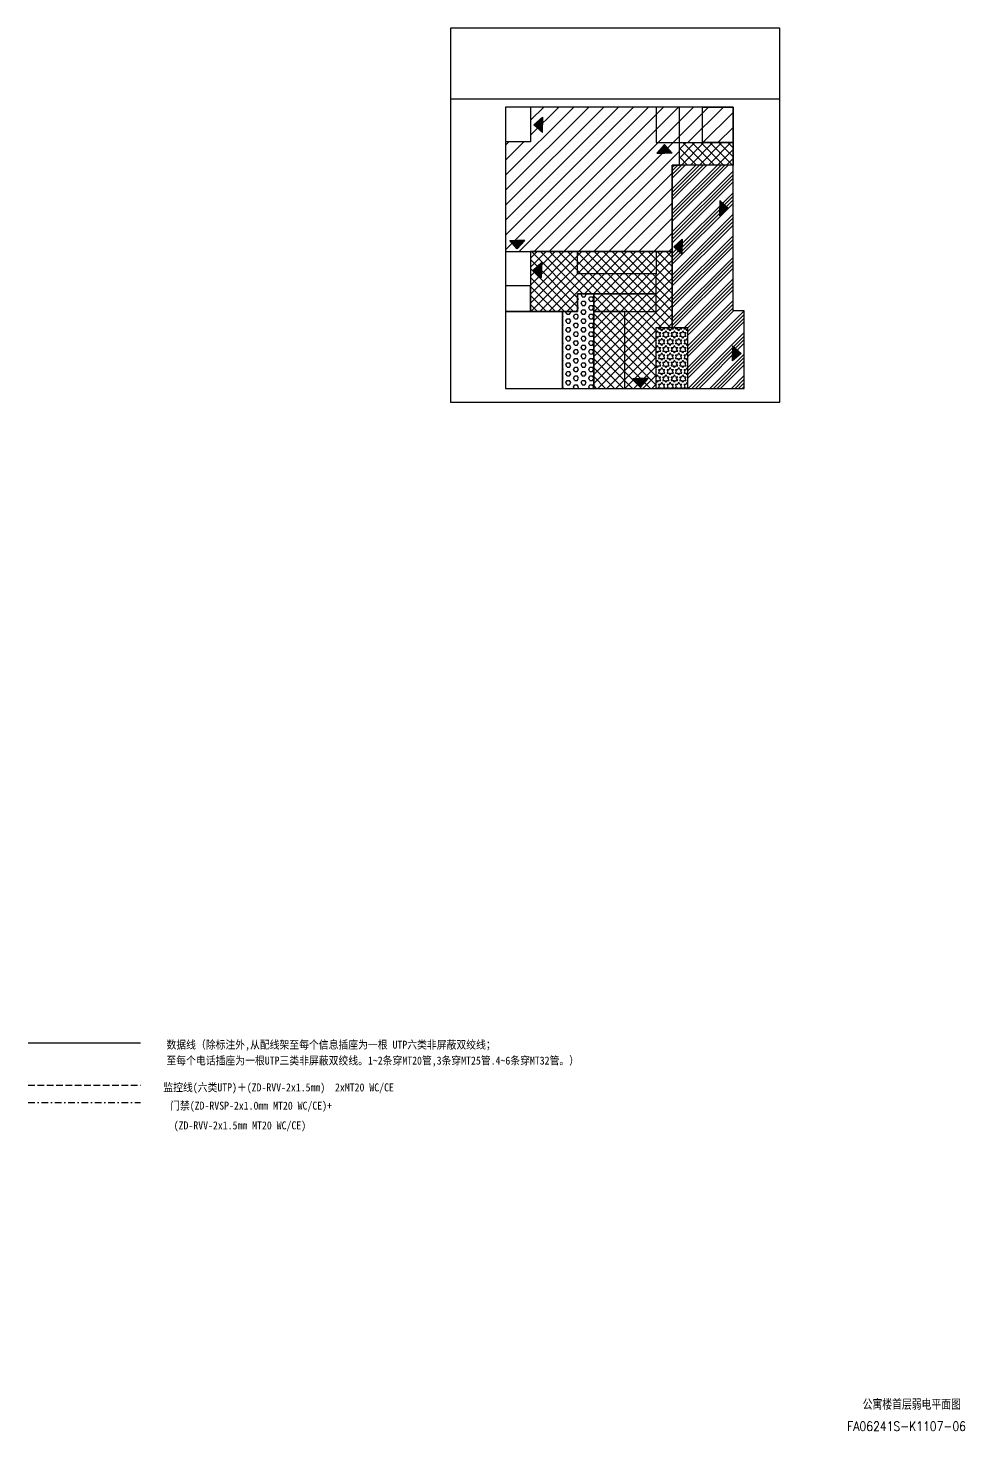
# Model space of a CAD drawing. Extents: x -41969 to 449372, y 65390 to 759577.
# Drawn here: x 102856 to 137955, y 692528 to 745101 of the extents above; entities that cross this region are included whole.
import ezdxf

# ---------------------------------------------------------------- set-up
doc = ezdxf.new("R2010")
doc.units = 0
doc.header["$LTSCALE"] = 1000
doc.header["$MEASUREMENT"] = 0
doc.linetypes.add('DASH', pattern=[0.35, 0.25, -0.1])
doc.linetypes.add('DASHDOT', pattern=[1, 0.5, -0.25, 0, -0.25])
for name, color, linetype in [('0-电气文字', 6, 'Continuous'), ('PUB_TEXT', 7, 'Continuous'), ('TC填充', 8, 'Continuous'), ('WALL', 7, 'Continuous'), ('WIRE-照明', 120, 'Continuous')]:
    doc.layers.add(name, color=color, linetype=linetype)
doc.styles.add('-宋体', font='', dxfattribs={"width": 1.3})
doc.styles.add('_HZTXT', font='txt.shx', dxfattribs={"width": 0.8, "bigfont": 'HZTXT.shx'})
doc.styles.add('TK', font='GEDITXT.SHX', dxfattribs={"width": 0.85, "height": 3.5, "bigfont": 'DXT.SHX'})
doc.styles.get('-宋体').set_extended_font_data('NSimSun')

msp = doc.modelspace()

# ---------------------------------------------------------------- hatches: boundary and pattern name
at = {"layer": 'TC填充'}
h = msp.add_hatch(dxfattribs=at)
h.set_pattern_fill('ANSI31', color=256, scale=250, style=0)
h.set_pattern_definition([(45, (95045.8, 2870836.15), (-280.633004, 280.633004), [])])
h.paths.add_polyline_path([(127256.1, 740807.8), (129266.1, 740807.8), (129266.1, 742142.8), (121676.1, 742142.8), (121676.1, 740837.8), (120746.1, 740837.8), (120746.1, 736727.8), (126986.1, 736727.8), (126986.1, 739967.8), (127256.1, 739967.8)])
h = msp.add_hatch(dxfattribs=at)
h.set_pattern_fill('ANSI37', color=256, scale=150, style=0)
h.set_pattern_definition([(45, (126269.4, 1367965.7), (-168.3798, 168.3798), []), (135, (126269.4, 1367965.7), (-168.3798, -168.3798), [])])
h.paths.add_polyline_path([(127256.1, 740807.8), (129266.1, 740807.8), (129266.1, 739967.8), (127256.1, 739967.8)])
h = msp.add_hatch(dxfattribs=at)
h.set_pattern_fill('ANSI34', color=256, scale=60, style=0)
h.set_pattern_definition([(45, (126269.4, 1367965.7), (-404.1115, 404.1115), []), (45, (126404.1, 1367965.7), (-404.1115, 404.1115), []), (45, (126538.8, 1367965.7), (-404.1115, 404.1115), []), (45, (126673.5, 1367965.7), (-404.1115, 404.1115), [])])
h.paths.add_polyline_path([(129266.1, 739967.8), (126986.1, 739967.8), (126986.1, 733877.8), (127556.1, 733877.8), (127556.1, 731597.8), (129686.1, 731597.8), (129686.1, 734507.8), (129266.1, 734507.8)])
h = msp.add_hatch(dxfattribs=at)
h.set_pattern_fill('ANSI37', color=256, scale=150, style=0)
h.set_pattern_definition([(45, (95045.82, 2870836.15), (-168.379802, 168.379802), []), (135, (95045.82, 2870836.15), (-168.379802, -168.379802), [])])
h.paths.add_polyline_path([(121676.1, 736727.8), (121676.1, 734477.8), (123446.1, 734477.8), (123446.1, 735137.8), (124046.1, 735137.8), (124046.1, 731597.8), (126386.1, 731597.8), (126386.1, 733877.8), (126986.1, 733877.8), (126986.1, 736727.8)])
h = msp.add_hatch(dxfattribs=at)
h.set_pattern_fill('HEX', color=256, scale=100, style=0)
h.set_pattern_definition([(0, (95045.82, 2870836.15), (0, 164.9778), [95.25, -190.5]), (120, (95045.82, 2870836.15), (-142.874966, -82.4889), [95.25, -190.5]), (60, (95141.07, 2870836.15), (-142.874966, 82.4889), [95.25, -190.5])])
h.paths.add_polyline_path([(124046.1, 735137.8), (123446.1, 735137.8), (123446.1, 734477.8), (122876.1, 734477.8), (122876.1, 731597.8), (124046.1, 731597.8)])
h = msp.add_hatch(dxfattribs=at)
h.set_pattern_fill('STARS', color=256, scale=100, style=0)
h.set_pattern_definition([(0, (95045.82, 2870836.15), (0, 137.4815), [79.375, -79.375]), (60, (95045.82, 2870836.15), (-119.0624716, 68.74075), [79.375, -79.375]), (120, (95085.5, 2870904.89), (-119.0624716, -68.74075), [79.375, -79.375])])
h.paths.add_polyline_path([(126386.1, 733877.8), (127556.1, 733877.8), (127556.1, 731597.8), (126386.1, 731597.8)])
at = {"layer": 'WALL'}
for points in [[(121807.2, 741473.3), (122126.8, 741187.1), (122126.8, 741473.3), (122126.8, 741759.5)], [(126697.5, 740737.6), (126983.7, 740418), (126697.5, 740418), (126411.3, 740418)], [(129090.3, 738346.7), (128770.7, 738632.9), (128770.7, 738346.7), (128770.7, 738060.5)], [(121185, 736821.6), (121471.2, 737141.2), (121185, 737141.2), (120898.8, 737141.2)], [(127044.3, 736903.4), (127363.8, 736617.2), (127363.8, 736903.4), (127363.8, 737189.6)], [(121773.4, 736034.2), (122093, 735748), (122093, 736034.2), (122093, 736320.4)], [(129571.5, 732910.5), (129251.9, 733196.7), (129251.9, 732910.5), (129251.9, 732624.4)], [(125803.8, 731646.6), (126089.9, 731966.2), (125803.8, 731966.2), (125517.6, 731966.2)]]:
    msp.add_hatch(color=256, dxfattribs=at).paths.add_polyline_path(points)

# ---------------------------------------------------------------- linework, layer by layer
for points in [[(127256.1, 740807.8), (129266.1, 740807.8), (129266.1, 742142.8), (121676.1, 742142.8), (121676.1, 740837.8), (120746.1, 740837.8), (120746.1, 736727.8), (126986.1, 736727.8), (126986.1, 739967.8), (127256.1, 739967.8)], [(127256.1, 742142.8), (126386.1, 742142.8), (126386.1, 740807.8), (127256.1, 740807.8)], [(121676.1, 736727.8), (121676.1, 734477.8), (123446.1, 734477.8), (123446.1, 735137.8), (124046.1, 735137.8), (124046.1, 731597.8), (126386.1, 731597.8), (126386.1, 733877.8), (126986.1, 733877.8), (126986.1, 736727.8)], [(121676, 735437.8), (120746.1, 735437.8), (120746.1, 734477.8), (121676, 734477.8)], [(124046.1, 734477.8), (124046.1, 735137.8), (123446.1, 735137.8), (123446.1, 734477.8), (120746.1, 734477.8), (120746.1, 731597.8), (124046.1, 731597.8)], [(124046.1, 735137.8), (123446.1, 735137.8), (123446.1, 734477.8), (122876.1, 734477.8), (122876.1, 731597.8), (124046.1, 731597.8)], [(120746.1, 731597.8), (122876.1, 731597.8), (122876.1, 734477.8), (120746.1, 734477.8)], [(126386.1, 733877.8), (127556.1, 733877.8), (127556.1, 731597.8), (126386.1, 731597.8)]]:
    msp.add_lwpolyline(points, close=True)
msp.add_line((118686.6, 742450.4), (131016.6, 742450.4), dxfattribs=at)
for points in [[(131016.6, 745101.4), (118686.6, 745101.4), (118686.6, 731085.5), (131016.6, 731085.5)], [(120746.1, 742142.8), (120746.1, 731597.8), (129686.1, 731597.8), (129686.1, 734507.7), (129266.1, 734507.7), (129266.1, 742142.8)], [(121676.1, 742142.8), (121676.1, 740837.8), (120746.1, 740837.8), (120746.1, 736727.8), (126986.1, 736727.8), (126986.1, 739967.8), (127256.1, 739967.8), (127256.1, 740807.8), (127256.1, 742142.8)], [(128126.1, 742142.8), (129266.1, 742142.8), (129266.1, 740807.8), (128126.1, 740807.8)], [(127256.1, 740807.8), (129266.1, 740807.8), (129266.1, 739967.8), (127256.1, 739967.8)], [(129266.1, 739967.8), (126986.1, 739967.8), (126986.1, 733877.8), (127556.1, 733877.8), (127556.1, 731597.8), (129686.1, 731597.8), (129686.1, 734507.8), (129266.1, 734507.8), (129266.1, 739967.8)], [(121676, 734477.8), (123446.1, 734477.8), (123446.1, 735137.8), (126386.1, 735137.8), (126386.1, 735887.8), (123446.1, 735887.8), (123446.1, 736727.8), (121676.1, 736727.8), (121676.1, 736697.8), (121676, 735437.8), (121676, 735437.8)], [(123446.1, 736727.8), (126386.1, 736727.8), (126386.1, 735887.8), (123446.1, 735887.8)], [(124046.1, 734477.8), (126386.1, 734477.8), (126386.1, 735137.8), (124046.1, 735137.8)], [(125216.1, 734477.8), (124046.1, 734477.8), (124046.1, 731597.8), (125216.1, 731597.8)]]:
    msp.add_lwpolyline(points, close=True, dxfattribs=at)
for points in [[(121807.2, 741473.3), (122126.8, 741759.5), (122126.8, 741473.3)], [(121807.2, 741473.3), (122126.8, 741187.1), (122126.8, 741473.3)], [(126697.5, 740737.6), (126411.3, 740418), (126697.5, 740418)], [(126697.5, 740737.6), (126983.7, 740418), (126697.5, 740418)], [(129090.3, 738346.7), (128770.7, 738632.9), (128770.7, 738346.7)], [(129090.3, 738346.7), (128770.7, 738060.5), (128770.7, 738346.7)], [(121185, 736821.6), (120898.8, 737141.2), (121185, 737141.2)], [(121185, 736821.6), (121471.2, 737141.2), (121185, 737141.2)], [(127044.3, 736903.4), (127363.8, 737189.6), (127363.8, 736903.4)], [(127044.3, 736903.4), (127363.8, 736617.2), (127363.8, 736903.4)], [(121773.4, 736034.2), (122093, 736320.4), (122093, 736034.2)], [(121773.4, 736034.2), (122093, 735748), (122093, 736034.2)], [(129571.5, 732910.5), (129251.9, 733196.7), (129251.9, 732910.5)], [(129571.5, 732910.5), (129251.9, 732624.4), (129251.9, 732910.5)], [(125803.8, 731646.6), (125517.6, 731966.2), (125803.8, 731966.2)], [(125803.8, 731646.6), (126089.9, 731966.2), (125803.8, 731966.2)]]:
    msp.add_lwpolyline(points, dxfattribs=at)
at = {"layer": 'WIRE-照明', "linetype": 'Continuous'}
msp.add_line((102856.1, 707066.5), (107073.7, 707066.5), dxfattribs=at)
at = {"layer": 'WIRE-照明', "linetype": 'DASH'}
msp.add_line((102856.1, 705482.4), (107073.7, 705482.4), dxfattribs=at)
at = {"layer": 'WIRE-照明', "linetype": 'DASHDOT', "ltscale": 0.5}
msp.add_line((102856.1, 704831.9), (107073.7, 704831.9), dxfattribs=at)

# ---------------------------------------------------------------- texts
at = {"style": 'TK', "width": 0.85}
msp.add_text('FA06241S-K1107-06', height=350, dxfattribs=at).set_placement((133543.2, 692527.7))
at = {"layer": '0-电气文字', "color": 6, "linetype": 'Continuous', "style": '-宋体', "width": 0.9}
for s, p in [('数据线（除标注外,从配线架至每个信息插座为一根 UTP六类非屏蔽双绞线；', (108041.2, 706852)), ('至每个电话插座为一根UTP三类非屏蔽双绞线。1~2条穿MT20管,3条穿MT25管.4~6条穿MT32管。）', (108041.2, 706257.3)), ('监控线(六类UTP)＋(ZD-RVV-2x1.5mm)  2xMT20 WC/CE', (107922.2, 705253.2)), ('门禁(ZD-RVSP-2x1.0mm MT20 WC/CE)+', (108178.5, 704568.3)), ('(ZD-RVV-2x1.5mm MT20 WC/CE)', (108313.4, 703828.6))]:
    msp.add_text(s, height=300, dxfattribs=at).set_placement(p)
at = {"layer": 'PUB_TEXT', "linetype": 'Continuous', "style": '_HZTXT', "width": 0.8}
msp.add_text('公寓楼首层弱电平面图', height=400, dxfattribs=at).set_placement((134122.2, 693320.2))

doc.saveas('drawing.dxf')
